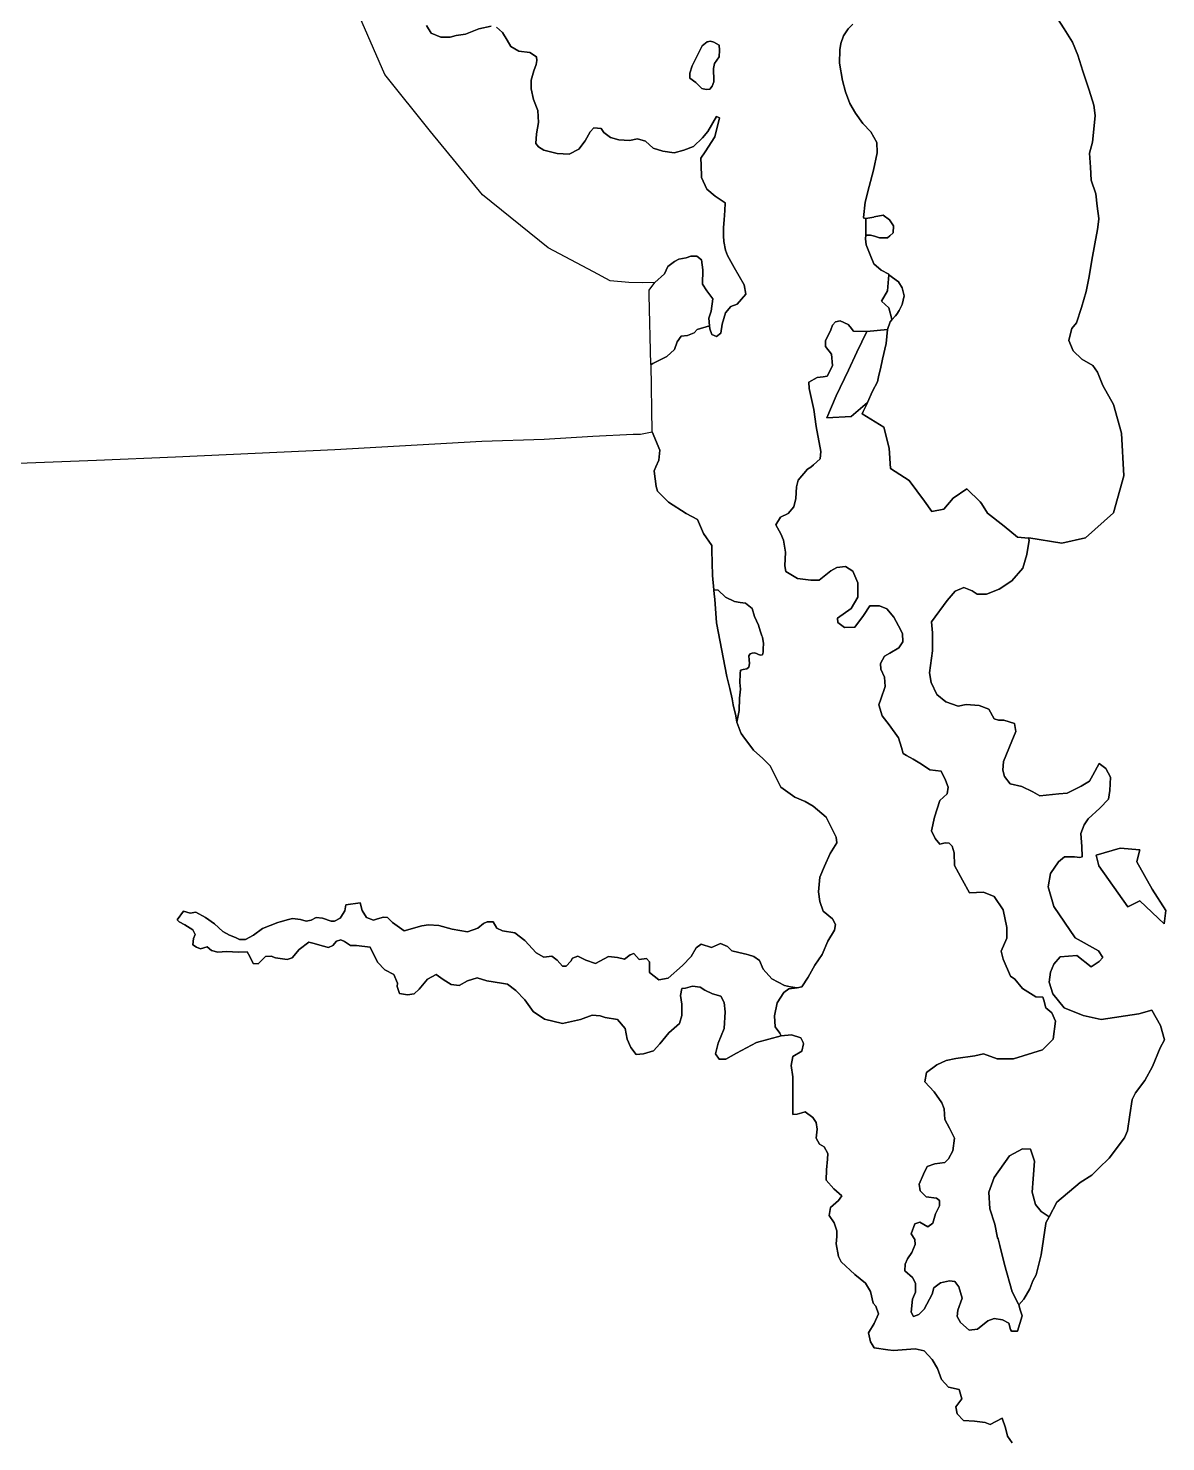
# Model space of a CAD drawing. Header units: inches. Extents: x 288635 to 1232953, y 676945 to 1655780.
# Drawn here: x 390490 to 420205, y 1309973 to 1346914 of the extents above; entities that cross this region are included whole.
import ezdxf

# ---------------------------------------------------------------- set-up
doc = ezdxf.new("R2010")
doc.units = ezdxf.units.IN
doc.header["$MEASUREMENT"] = 0

msp = doc.modelspace()

# ---------------------------------------------------------------- linework, layer by layer
at = {"color": 1}
for points in [[(402718.9859, 1346939.5729), (402877.7362, 1346806.2226), (402998.3865, 1346603.0222), (403093.6367, 1346437.9219), (403303.1871, 1346317.2716), (403595.2877, 1346279.1715), (403766.738, 1346164.8713), (403778.4516, 1346071.1624), (403760.388, 1345968.8018), (403696.8879, 1345797.3514), (403627.0377, 1345556.051), (403627.0377, 1345542.5701), (403627.0377, 1345333.8005), (403684.1878, 1345054.4), (403798.4881, 1344762.2994), (403817.8027, 1344452.7363), (403817.1801, 1344449.2341), (403764.8859, 1344155.0794), (403745.0421, 1343903.7247), (403746.0092, 1343902.4938), (403817.8027, 1343811.1204), (403956.7092, 1343725.1306), (404307.2828, 1343639.1409), (404618.1689, 1343619.2971), (404876.1381, 1343758.2036), (405041.5031, 1343969.8707), (405167.1804, 1344207.9962), (405266.3993, 1344313.8297), (405451.6081, 1344293.9859), (405524.3686, 1344188.1524), (405702.9627, 1344062.4751), (405914.6298, 1343996.3291), (406192.4429, 1343976.4853), (406404.11, 1344022.7875), (406615.777, 1343963.2561), (406814.2149, 1343778.0474), (407065.5696, 1343705.2868), (407363.2265, 1343658.9847), (407614.5811, 1343725.1306), (407865.9358, 1343824.3496), (408102.0961, 1344054.2727), (408246.8219, 1344219.6736), (408464.7544, 1344605.2464), (408545.5035, 1344575.6157), (408426.7569, 1344078.103), (408171.2238, 1343683.5748), (408062.4176, 1343515.5842), (408062.845, 1343502.7631), (408067.8648, 1343352.1682), (408079.1816, 1343012.6632), (408213.2939, 1342710.9106), (408431.2263, 1342526.5063), (408695.0302, 1342354.523), (408695.9794, 1342340.4232), (408686.3422, 1342154.7384), (408668.5472, 1341911.0877), (408653.5084, 1341705.1743), (408653.5084, 1341691.6934), (408653.5084, 1341506.4296), (408653.5084, 1341492.9487), (408657.5376, 1341339.49), (408699.8711, 1341117.2396), (408752.7878, 1340974.3643), (408932.7049, 1340662.1554), (409191.997, 1340207.0711), (409232.526, 1339963.8978), (409012.08, 1339707.2593), (408842.7463, 1339638.4675), (408699.8711, 1339479.7172), (408615.2042, 1339178.0916), (408583.4542, 1338945.2578), (408472.3289, 1338855.2993), (408350.6204, 1338913.5077), (408292.4119, 1339061.6747), (408287.1202, 1339134.4354), (408286.1601, 1339134.1564), (408271.2452, 1339339.236), (408329.4536, 1339519.1531), (408371.7871, 1339841.9454), (408218.3284, 1340053.6125), (408101.9115, 1340228.2378), (408112.4949, 1340598.6552), (408075.4531, 1340857.9474), (407959.0362, 1340958.4893), (407800.2859, 1340958.4893), (407678.5773, 1340910.8642), (407482.7853, 1340879.1141), (407371.6601, 1340815.614), (407197.0347, 1340688.6137), (407107.0762, 1340492.8217), (406858.3674, 1340270.5712), (406530.2834, 1340259.9879), (406181.0327, 1340265.2796), (405688.9067, 1340312.9047), (405252.0374, 1340551.8684), (404074.1318, 1341174.1582), (402354.3367, 1342563.2234), (400998.3444, 1344216.8726), (399807.717, 1345705.1568), (398914.7465, 1347755.6817)], [(400896.5323, 1346990.373), (401017.1825, 1346787.1726), (401264.833, 1346679.2223), (401512.4835, 1346679.2223), (401671.2338, 1346723.6724), (401912.5343, 1346755.4225), (402261.785, 1346895.1228), (402579.2856, 1346964.9729)], [(402579.2856, 1346964.9729), (402261.785, 1346895.1228), (401912.5343, 1346755.4225), (401671.2338, 1346723.6724), (401512.4835, 1346679.2223), (401264.833, 1346679.2223), (401017.1825, 1346787.1726), (400896.5323, 1346990.373)], [(416195.2924, 1309942.5052), (416073.3722, 1310115.2255), (416017.492, 1310333.6659), (415936.2119, 1310587.6665), (415616.1712, 1310420.0261), (415489.171, 1310475.9062), (415209.7704, 1310511.4663), (414920.2098, 1310526.7063), (414752.5695, 1310699.4267), (414722.0895, 1310887.3871), (414874.4898, 1311095.6675), (414808.4496, 1311334.4279), (414529.0491, 1311400.4681), (414346.1687, 1311598.5885), (414239.4885, 1311888.1491), (414102.5874, 1312118.7193), (413894.0478, 1312350.43), (413660.3673, 1312401.2301), (413095.8659, 1312361.4458), (412941.8253, 1312371.7152), (412587.2829, 1312424.632), (412532.9754, 1312514.166), (412489.3869, 1312586.0281), (412441.7618, 1312821.5078), (412589.8229, 1313058.9983), (412701.5831, 1313318.0788), (412635.543, 1313516.1992), (412559.3429, 1313592.3993), (412493.3027, 1313897.1999), (412361.2225, 1314115.6404), (412081.8219, 1314339.1608), (411726.2212, 1314674.4415), (411660.1811, 1314816.6818), (411594.1409, 1315146.8824), (411614.461, 1315334.8428), (411614.461, 1315482.1631), (411543.3408, 1315695.5235), (411411.2606, 1315888.5639), (411446.8206, 1316096.8443), (411660.1811, 1316274.6447), (411746.5412, 1316401.6449), (411538.2608, 1316584.5253), (411329.9804, 1316808.0458), (411345.2204, 1317077.2863), (411370.6205, 1317356.6869), (411375.7005, 1317509.0872), (411279.1803, 1317681.8075), (411157.2601, 1317752.9276), (411075.9799, 1317905.328), (411096.2999, 1318139.0084), (411075.9799, 1318316.8088), (410989.6197, 1318443.809), (410786.4193, 1318596.2093), (410699.19, 1318569.2098), (410573.0589, 1318530.1692), (410461.2987, 1318525.0892), (410463.3957, 1318688.1015), (410461.2987, 1319028.0102), (410466.3787, 1319510.6112), (410420.6586, 1319805.2518), (410461.2987, 1320044.0122), (410694.9791, 1320176.0925), (410745.7792, 1320374.2129), (410732.428, 1320402.8227), (410674.6591, 1320526.6132), (410427.2772, 1320604.91), (410161.5781, 1320582.4933), (410120.4088, 1320649.3801), (409998.7002, 1320818.7138), (409980.1794, 1321104.4644), (410051.617, 1321445.7775), (410231.534, 1321713.0072), (410361.1801, 1321805.6116), (410578.1389, 1321832.1758), (410700.0591, 1321862.6559), (410867.6407, 1322111.5567), (411040.361, 1322426.5173), (411228.3214, 1322710.9979), (411380.7217, 1323056.4386), (411548.362, 1323345.9992), (411573.7621, 1323488.2394), (411497.5619, 1323635.5597), (411253.7215, 1323838.7602), (411167.3613, 1324087.6806), (411136.8812, 1324341.6812), (411172.4413, 1324727.7619), (411289.2815, 1325012.2425), (411441.6818, 1325342.4432), (411609.3222, 1325626.9237), (411594.0821, 1325769.164), (411329.9216, 1326297.4851), (410994.6409, 1326581.9656), (410781.2805, 1326703.8859), (410512.04, 1326815.6461), (410151.3592, 1327079.8066), (409866.8787, 1327633.5277), (409678.9183, 1327831.6481), (409435.0778, 1328045.0086), (409154.8324, 1328420.1758), (409115.4218, 1328486.7441), (409107.4408, 1328500.2247), (409002.2186, 1328778.9219), (409064.8181, 1329085.7053), (409069.6905, 1329403.8102), (409091.9608, 1329640.9595), (409080.7471, 1329817.2971), (409090.9071, 1330043.3576), (409099.7971, 1330134.7977), (409162.0273, 1330157.6578), (409258.5475, 1330170.3578), (409314.4276, 1330213.5379), (409332.2076, 1330308.7881), (409319.5076, 1330411.6583), (409315.6976, 1330511.9885), (409344.9076, 1330565.3286), (409404.3101, 1330578.8121), (409474.2362, 1330591.152), (409610.5498, 1330531.8852), (409667.6999, 1330540.3519), (409688.8667, 1330608.0854), (409690.9833, 1330694.8689), (409693.1, 1330836.6858), (409670.1661, 1330997.7347), (409649.5124, 1331037.4052), (409606.3165, 1331165.1931), (409566.4307, 1331310.8628), (409461.7479, 1331544.5006), (409400.7877, 1331748.971), (409228.0674, 1331889.9413), (409089.6371, 1331906.4513), (408940.6658, 1331929.8193), (408702.0747, 1332049.1149), (408512.1591, 1332232.0706), (408416.039, 1332238.2518), (408398.3915, 1332240.2778), (408366.4607, 1332615.4649), (408344.5939, 1333271.472), (408349.014, 1333398.2809), (408130.5735, 1333708.1616), (407973.0932, 1334073.9223), (407678.4526, 1334231.4026), (407216.1717, 1334531.1232), (406927.2812, 1334818.9251), (406891.6785, 1334935.0172), (406840.6667, 1335342.7056), (406841.9778, 1335345.7084), (406886.745, 1335448.2397), (406963.6982, 1335624.4874), (406991.4795, 1335890.3942), (406789.0729, 1336370.6139), (406758.0865, 1338128.677), (406803.7077, 1338151.1949), (407173.5132, 1338333.7251), (407375.2584, 1338518.9338), (407438.0971, 1338720.679), (407543.9306, 1338869.5074), (407714.9342, 1338880.4082), (407882.1876, 1338957.3926), (407967.2648, 1339041.4869), (408286.1601, 1339134.1564), (408287.1202, 1339134.4354), (408292.4119, 1339061.6747), (408350.6204, 1338913.5077), (408472.3289, 1338855.2993), (408583.4542, 1338945.2578), (408615.2042, 1339178.0916), (408699.8711, 1339479.7172), (408842.7463, 1339638.4675), (409012.08, 1339707.2593), (409232.526, 1339963.8978), (409191.997, 1340207.0711), (408932.7049, 1340662.1554), (408752.7878, 1340974.3643), (408699.8711, 1341117.2396), (408657.5376, 1341339.49), (408653.5084, 1341492.9487), (408653.5084, 1341506.4296), (408653.5084, 1341691.6934), (408653.5084, 1341705.1743), (408668.5472, 1341911.0877), (408686.3422, 1342154.7384), (408695.9794, 1342340.4232), (408695.0302, 1342354.523), (408431.2263, 1342526.5063), (408213.2939, 1342710.9106), (408079.1816, 1343012.6632), (408067.8648, 1343352.1682), (408062.845, 1343502.7631), (408062.4176, 1343515.5842), (408171.2238, 1343683.5748), (408426.7569, 1344078.103), (408545.5035, 1344575.6157), (408464.7544, 1344605.2464), (408246.8219, 1344219.6736), (408102.0961, 1344054.2727), (407865.9358, 1343824.3496), (407614.5811, 1343725.1306), (407363.2265, 1343658.9847), (407065.5696, 1343705.2868), (406814.2149, 1343778.0474), (406615.777, 1343963.2561), (406404.11, 1344022.7875), (406192.4429, 1343976.4853), (405914.6298, 1343996.3291), (405702.9627, 1344062.4751), (405524.3686, 1344188.1524), (405451.6081, 1344293.9859), (405266.3993, 1344313.8297), (405167.1804, 1344207.9962), (405041.5031, 1343969.8707), (404876.1381, 1343758.2036), (404618.1689, 1343619.2971), (404307.2828, 1343639.1409), (403956.7092, 1343725.1306), (403817.8027, 1343811.1204), (403746.0092, 1343902.4938), (403745.0421, 1343903.7247), (403764.8859, 1344155.0794), (403817.1801, 1344449.2341), (403817.8027, 1344452.7363), (403798.4881, 1344762.2994), (403684.1878, 1345054.4), (403627.0377, 1345333.8005), (403627.0377, 1345542.5701), (403627.0377, 1345556.051), (403696.8879, 1345797.3514), (403760.388, 1345968.8018), (403778.4516, 1346071.1624), (403766.738, 1346164.8713), (403595.2877, 1346279.1715), (403303.1871, 1346317.2716), (403093.6367, 1346437.9219), (402998.3865, 1346603.0222), (402877.7362, 1346806.2226), (402718.9859, 1346939.5729)], [(412031.5651, 1347019.8997), (411904.7407, 1346902.831), (411820.5326, 1346769.5015), (411787.672, 1346717.4722), (411719.382, 1346512.6021), (411691.6869, 1346351.9705), (411680.3591, 1345999.2739), (411758.4049, 1345550.5106), (411836.4506, 1345248.0832), (411953.5193, 1344945.6558), (412099.8552, 1344692.007), (412294.9696, 1344428.6025), (412499.8398, 1344204.2208), (412655.9314, 1343931.0606), (412665.6871, 1343667.6561), (412665.2605, 1343665.6937), (412665.6871, 1343654.1752), (412568.1299, 1343205.4119), (412460.8169, 1342776.1601), (412353.504, 1342366.4197), (412306.2865, 1341969.7929), (412304.7254, 1341956.6793), (412372.233, 1341940.7951), (412372.2574, 1341940.7997), (412373.0154, 1341521.397), (412372.9915, 1341521.1342), (412373.0154, 1341507.9161), (412363.9692, 1341408.4078), (412382.7711, 1341257.9924), (412480.3284, 1340994.5879), (412577.8856, 1340760.4505), (412773.0001, 1340594.6033), (412974.6729, 1340486.5642), (412973.4661, 1340473.7298), (412974.6729, 1340473.0833), (412934.721, 1340048.1973), (412775.9201, 1339781.8216), (412971.7627, 1339606.594), (413051.9901, 1339307.9055), (413049.2014, 1339304.807), (413051.9901, 1339294.4246), (413007.1374, 1339244.5883), (412938.8474, 1339039.7181), (412396.5385, 1338992.3419), (412052.3338, 1339000.4452), (411962.7836, 1339106.5788), (411909.4585, 1339169.7789), (411697.7914, 1339270.3208), (411581.3745, 1339238.5707), (411496.7077, 1339153.9039), (411454.7501, 1339032.5203), (411318.3011, 1338745.9775), (411316.9137, 1338595.7266), (411476.1858, 1338392.515), (411496.7077, 1338103.7576), (411495.8689, 1338102.0799), (411496.7077, 1338090.2767), (411364.4158, 1337825.6929), (411254.1357, 1337808.0481), (411099.8319, 1337783.3595), (410878.3381, 1337665.0618), (410888.1648, 1337495.2148), (411015.1651, 1336950.172), (411073.1532, 1336509.9129), (411198.3728, 1335852.5099), (411175.1311, 1335658.7343), (411002.4108, 1335501.254), (410933.2017, 1335442.6187), (410844.1304, 1335392.734), (410601.09, 1335099.9332), (410555.3699, 1334932.2929), (410545.2099, 1334622.4123), (410489.3298, 1334409.0518), (410336.9295, 1334231.2515), (410143.8891, 1334139.8113), (410021.9688, 1333936.6109), (410148.9691, 1333702.9304), (410220.0892, 1333535.2901), (410270.8893, 1333225.4095), (410250.5693, 1332864.7288), (410275.9693, 1332712.3284), (410585.85, 1332529.4481), (410936.3707, 1332493.888), (411154.8111, 1332493.888), (411459.6117, 1332737.7285), (411612.012, 1332824.0887), (411840.6125, 1332844.4087), (412033.6528, 1332727.5685), (412160.6531, 1332417.6879), (412160.6531, 1332046.8471), (411987.9328, 1331747.1265), (411627.252, 1331493.126), (411637.4121, 1331381.3658), (411815.2124, 1331254.3655), (412079.3729, 1331259.4455), (412313.0534, 1331564.2462), (412475.6137, 1331818.2467), (412729.6142, 1331823.3267), (412917.5746, 1331736.9665), (413105.535, 1331518.5261), (413227.4552, 1331300.0856), (413323.9754, 1331096.8852), (413339.2155, 1330878.4448), (413232.5352, 1330720.9645), (412993.7748, 1330583.8042), (412856.6145, 1330502.524), (412749.9343, 1330309.4836), (412765.1743, 1330167.2434), (412856.6145, 1329958.9629), (412876.9345, 1329715.1225), (412765.1743, 1329379.8418), (412709.2942, 1329232.5215), (412795.6544, 1328948.0409), (412978.5347, 1328709.2804), (413222.3752, 1328368.9198), (413298.5754, 1328119.9993), (413344.2955, 1327957.4389), (413430.6556, 1327906.6388), (413608.456, 1327810.1186), (413826.8964, 1327678.0384), (414045.3369, 1327530.7181), (414334.8974, 1327500.238), (414451.7377, 1327266.5576), (414517.7778, 1327083.6772), (414497.4578, 1326905.8768), (414299.3374, 1326728.0765), (414167.2571, 1326296.2756), (414085.977, 1325935.5949), (414182.4971, 1325742.5545), (414299.3374, 1325590.1542), (414446.6577, 1325625.7143), (414543.1779, 1325615.5543), (414629.538, 1325539.3541), (414675.2581, 1325361.5537), (414690.4982, 1325036.4331), (414893.6986, 1324650.3523), (415081.6589, 1324315.0717), (415447.4197, 1324335.3917), (415721.7402, 1324223.6315), (415955.4207, 1323878.1908), (416051.9409, 1323415.9099), (416055.7676, 1323136.5617), (415909.7006, 1322791.0686), (415955.4207, 1322582.7882), (416153.5411, 1322140.8273), (416260.2213, 1322064.6272), (416463.4217, 1321815.7067), (416813.9424, 1321602.3462), (416991.7428, 1321592.1862), (417022.2228, 1321510.906), (417073.0229, 1321312.7856), (417225.4232, 1321180.7054), (417327.0234, 1320962.2649), (417260.9833, 1320494.904), (416981.5827, 1320215.5035), (416229.7412, 1319981.823), (415803.0204, 1319981.823), (415447.4197, 1320113.9033), (415213.7392, 1320058.0231), (414720.9782, 1319991.983), (414466.9777, 1319936.1029), (414228.2172, 1319824.3427), (413958.9767, 1319626.2223), (413908.1766, 1319377.3018), (414152.0171, 1319118.2213), (414355.2175, 1318833.7407), (414416.1776, 1318671.1804), (414436.4977, 1318391.7798), (414553.3379, 1318168.2594), (414690.4982, 1317904.0988), (414639.6981, 1317573.8982), (414533.0178, 1317365.6178), (414436.4977, 1317274.1776), (414172.3371, 1317238.6175), (413974.2167, 1317167.4974), (413872.6165, 1316964.297), (413765.9363, 1316700.1364), (413786.2564, 1316527.4161), (413948.8167, 1316375.0158), (414212.9772, 1316334.3757), (414294.2574, 1316273.4156), (414294.2574, 1316141.3353), (414192.6572, 1315927.9749), (414116.457, 1315684.1344), (413989.4568, 1315592.6942), (413781.1763, 1315714.6145), (413654.1761, 1315663.8144), (413557.6559, 1315409.8138), (413654.1761, 1315262.4935), (413659.2561, 1315125.3333), (413567.8159, 1314917.0529), (413456.0557, 1314749.4125), (413400.1756, 1314612.2522), (413390.0156, 1314439.5319), (413593.216, 1314266.8116), (413669.4161, 1314114.4113), (413664.3361, 1313885.8108), (413588.136, 1313697.8504), (413552.5759, 1313362.5697), (413618.616, 1313245.7295), (413755.7763, 1313301.6096), (413892.9366, 1313438.7699), (414101.217, 1313829.9307), (414146.9371, 1313992.491), (414324.7374, 1314129.6513), (414558.4179, 1314180.4514), (414695.5782, 1314160.1313), (414797.1784, 1314017.8911), (414883.5385, 1313723.2505), (414771.7783, 1313408.2898), (414754.845, 1313246.5762), (414839.5118, 1313089.9425), (415072.3456, 1312890.9755), (415288.246, 1312912.1422), (415559.1799, 1313136.5093), (415724.2802, 1313191.5427), (415940.1807, 1313161.9093), (416105.281, 1313068.7758), (416151.8477, 1312907.9088), (416176.1581, 1312863.3399), (416336.7258, 1312859.3199), (416452.0005, 1313262.7813), (416400.0627, 1313423.671), (416364.9497, 1313547.9171), (416499.2076, 1313698.0339), (416650.3379, 1313971.0844), (416734.158, 1314174.2848), (416816.3431, 1314338.2112), (416953.0718, 1314857.7804), (417011.8094, 1315268.9437), (417070.6106, 1315680.5521), (417072.1345, 1315691.2196), (417158.0307, 1315852.2749), (417362.1159, 1316234.9346), (417969.1508, 1316744.3043), (418273.9514, 1316937.3447), (418461.1998, 1317119.9724), (418728.3826, 1317387.1553), (419127.3931, 1317917.7866), (419203.5933, 1318095.587), (419269.6334, 1318517.2278), (419330.5936, 1318918.5486), (419417.7566, 1319090.8015), (419660.7942, 1319411.3096), (419858.9146, 1319777.0704), (420059.0814, 1320263.5556), (420168.7952, 1320478.1118), (420072.275, 1320854.0325), (419839.2669, 1321248.3246), (419503.3139, 1321158.8331), (418517.7919, 1321011.5128), (418045.351, 1321113.113), (417547.51, 1321311.2334), (417257.9494, 1321682.0742), (417161.4292, 1321986.8748), (417191.9093, 1322245.9553), (417283.3495, 1322454.2357), (417445.9098, 1322647.2761), (417882.7907, 1322677.7562), (418253.6314, 1322388.1956), (418461.9118, 1322525.3559), (418563.512, 1322626.9561), (418444.701, 1322805.1349), (417842.1506, 1323145.1171), (417278.2694, 1323962.9987), (417130.9492, 1324470.9997), (417196.9893, 1324821.5204), (417405.2697, 1325126.3211), (417557.67, 1325258.4013), (417821.8305, 1325258.4013), (417964.0708, 1325238.0813), (418025.0309, 1325263.4813), (418009.7909, 1325532.7219), (417989.4709, 1325868.0025), (418075.831, 1326091.523), (418177.4312, 1326249.0033), (418487.3119, 1326528.4039), (418710.8323, 1326762.0843), (418746.3924, 1326995.7648), (418761.6324, 1327341.2055), (418639.7122, 1327564.7259), (418466.9918, 1327701.8862), (418304.4315, 1327392.0056), (418212.9913, 1327234.5253), (417994.5509, 1327102.445), (417628.7901, 1326924.6446), (417410.3497, 1326909.4046), (416917.5887, 1326853.5245), (416734.7084, 1326955.1247), (416445.1478, 1327097.365), (416140.3472, 1327168.4851), (415993.0269, 1327356.4455), (415952.3868, 1327524.0858), (415967.6268, 1327752.6863), (416180.9873, 1328281.0074), (416292.7475, 1328535.0079), (416257.1874, 1328743.2883), (415977.7868, 1328834.7285), (415835.5466, 1328834.7285), (415723.7863, 1328865.2085), (415581.5461, 1329119.209), (415332.6256, 1329210.6492), (414987.1849, 1329241.1293), (414778.9044, 1329195.4092), (414458.8638, 1329307.1694), (414225.1833, 1329505.2898), (414072.783, 1329815.1704), (414037.223, 1330064.0909), (414113.4231, 1330643.2121), (414113.4231, 1331110.573), (414088.0231, 1331405.2136), (414494.4239, 1331958.9347), (414702.7043, 1332202.7752), (414926.2247, 1332299.2954), (415144.6652, 1332212.9352), (415281.8255, 1332121.495), (415525.6659, 1332121.495), (415850.7866, 1332258.6553), (416180.9873, 1332472.0157), (416475.6278, 1332802.2164), (416577.228, 1333162.8971), (416636.0795, 1333539.0632), (416622.148, 1333586.7051), (416626.5107, 1333599.7497), (417489.4022, 1333457.2595), (418108.5285, 1333600.1348), (418838.7799, 1334251.0111), (419108.0237, 1335217.1212), (419045.1553, 1336333.0344), (418838.7799, 1337079.1609), (418558.1439, 1337576.3596), (418421.5638, 1337927.5656), (418304.4951, 1338103.1687), (418011.8234, 1338269.016), (417787.4418, 1338483.6419), (417670.3731, 1338756.8021), (417672.5017, 1338765.3164), (417748.4189, 1339068.9853), (417875.2433, 1339215.3211), (418002.0677, 1339615.3058), (418128.8921, 1340034.8019), (418206.9379, 1340425.0308), (418275.228, 1340854.2826), (418353.2737, 1341283.5344), (418421.5638, 1341654.2519), (418460.5867, 1341927.4122), (418459.5955, 1341933.9544), (418460.5867, 1341940.8931), (418411.8081, 1342262.8319), (418382.5409, 1342584.7708), (418255.7165, 1342945.7325), (418236.2051, 1343287.1829), (418217.2862, 1343646.6415), (418294.7394, 1343937.0911), (418333.7623, 1344366.343), (418363.0295, 1344629.7475), (418362.1869, 1344635.6454), (418324.0066, 1344902.9077), (418206.9379, 1345293.1367), (418041.0906, 1345790.6785), (417904.5105, 1346210.1746), (417767.9303, 1346551.625), (417553.3044, 1346902.831), (417377.7014, 1347166.2355)], [(417377.7014, 1347166.2355), (417553.3044, 1346902.831), (417767.9303, 1346551.625), (417904.5105, 1346210.1746), (418041.0906, 1345790.6785), (418206.9379, 1345293.1367), (418324.0066, 1344902.9077), (418362.1869, 1344635.6454), (418363.0295, 1344629.7475), (418333.7623, 1344366.343), (418294.7394, 1343937.0911), (418217.2862, 1343646.6415), (418236.2051, 1343287.1829), (418255.7165, 1342945.7325), (418382.5409, 1342584.7708), (418411.8081, 1342262.8319), (418411.8081, 1342262.8319), (418460.5867, 1341940.8931), (418459.5955, 1341933.9544), (418460.5867, 1341927.4122), (418421.5638, 1341654.2519), (418353.2737, 1341283.5344), (418275.228, 1340854.2826), (418206.9379, 1340425.0308), (418128.8921, 1340034.8019), (418002.0677, 1339615.3058), (417875.2433, 1339215.3211), (417748.4189, 1339068.9853), (417672.5017, 1338765.3164), (417670.3731, 1338756.8021), (417787.4418, 1338483.6419), (418011.8234, 1338269.016), (418304.4951, 1338103.1687), (418421.5638, 1337927.5656), (418558.1439, 1337576.3596), (418838.7799, 1337079.1609), (419045.1553, 1336333.0344), (419108.0237, 1335217.1212), (418838.7799, 1334251.0111), (418108.5285, 1333600.1348), (417489.4022, 1333457.2595), (416626.5107, 1333599.7497), (416622.148, 1333586.7051), (416333.4173, 1333615.5782), (415981.2742, 1333904.1546), (415552.6484, 1334237.5302), (415389.3623, 1334496.0665), (415357.3855, 1334534.3933), (415012.8973, 1334872.5315), (414655.8546, 1334630.1312), (414409.6461, 1334348.6555), (414092.1454, 1334285.1553), (413899.4549, 1334558.0619), (413504.7693, 1335094.7819), (413012.6433, 1335412.2826), (412980.8932, 1335936.1586), (412838.0179, 1336491.7847), (412270.1929, 1336836.7271), (412301.2882, 1336895.1228), (412375.3375, 1337053.9412), (412412.0383, 1337137.3521), (412540.9669, 1337433.228), (412675.4428, 1337673.9168), (412711.1316, 1337844.6523), (412750.0966, 1338016.1458), (412805.2378, 1338266.7202), (412899.8245, 1338678.7563), (412938.8474, 1339039.7181), (413007.1374, 1339244.5883), (413051.9901, 1339294.4246), (413146.9772, 1339399.9658), (413182.7404, 1339439.7027), (413236.9086, 1339540.3007), (413319.3206, 1339693.3515), (413368.0992, 1339917.7332), (413319.3206, 1340132.3591), (413221.7633, 1340288.4507), (412974.6729, 1340473.0833), (412973.4661, 1340473.7298), (412974.6729, 1340486.5642), (412773.0001, 1340594.6033), (412577.8856, 1340760.4505), (412480.3284, 1340994.5879), (412382.7711, 1341257.9924), (412363.9692, 1341408.4078), (412373.0154, 1341507.9161), (412490.0841, 1341507.9161), (412597.153, 1341476.6877), (412724.2215, 1341439.626), (412897.6792, 1341439.626), (412938.8474, 1341439.626), (412997.1526, 1341490.1572), (413085.1832, 1341566.4504), (413094.9389, 1341751.8091), (412987.626, 1341907.9007), (412821.7787, 1342024.9694), (412589.6361, 1341981.5023), (412583.39, 1341980.3328), (412372.2574, 1341940.7997), (412372.233, 1341940.7951), (412304.7254, 1341956.6793), (412306.2865, 1341969.7929), (412353.504, 1342366.4197), (412460.8169, 1342776.1601), (412568.1299, 1343205.4119), (412665.6871, 1343654.1752), (412665.2605, 1343665.6937), (412665.6871, 1343667.6561), (412655.9314, 1343931.0606), (412499.8398, 1344204.2208), (412294.9696, 1344428.6025), (412099.8552, 1344692.007), (411953.5193, 1344945.6558), (411836.4506, 1345248.0832), (411758.4049, 1345550.5106), (411680.3591, 1345999.2739), (411691.6869, 1346351.9705), (411719.382, 1346512.6021), (411787.672, 1346717.4722), (411820.5326, 1346769.5015), (411904.7407, 1346902.831), (412031.5651, 1347019.8997)], [(389783.6859, 1335526.8031), (392270.7742, 1335622.0533), (394334.5284, 1335717.3035), (398493.7867, 1335907.8038), (402335.5444, 1336119.4709), (403965.381, 1336172.3877), (405235.3835, 1336257.0545), (406294.5656, 1336302.3513), (406483.9484, 1336301.8473), (406789.0729, 1336370.6139), (406789.0729, 1336370.6139), (406991.4795, 1335890.3942), (406963.6982, 1335624.4874), (406886.745, 1335448.2397), (406841.9778, 1335345.7084), (406840.6667, 1335342.7056), (406891.6785, 1334935.0172), (406927.2812, 1334818.9251), (407216.1717, 1334531.1232), (407678.4526, 1334231.4026), (407973.0932, 1334073.9223), (408130.5735, 1333708.1616), (408349.014, 1333398.2809), (408344.5939, 1333271.472), (408366.4607, 1332615.4649), (408398.3915, 1332240.2778), (408408.4894, 1332121.6278), (408425.5682, 1331994.8353), (408472.2943, 1331371.9208), (408736.8782, 1329969.6263), (408815.7333, 1329654.2058), (408881.3839, 1329391.6033), (408903.5818, 1329231.8259), (408975.7602, 1328948.2555), (409002.2186, 1328778.9219), (409107.4408, 1328500.2247), (409115.4218, 1328486.7441), (409154.8324, 1328420.1758), (409435.0778, 1328045.0086), (409678.9183, 1327831.6481), (409866.8787, 1327633.5277), (410151.3592, 1327079.8066), (410512.04, 1326815.6461), (410781.2805, 1326703.8859), (410994.6409, 1326581.9656), (411329.9216, 1326297.4851), (411594.0821, 1325769.164), (411609.3222, 1325626.9237), (411441.6818, 1325342.4432), (411289.2815, 1325012.2425), (411172.4413, 1324727.7619), (411136.8812, 1324341.6812), (411167.3613, 1324087.6806), (411253.7215, 1323838.7602), (411497.5619, 1323635.5597), (411573.7621, 1323488.2394), (411548.362, 1323345.9992), (411380.7217, 1323056.4386), (411228.3214, 1322710.9979), (411040.361, 1322426.5173), (410867.6407, 1322111.5567), (410700.0591, 1321862.6559), (410578.1389, 1321832.1758), (410405.4186, 1321857.5759), (410242.8582, 1321898.2159), (409912.6576, 1322070.9363), (409689.1371, 1322324.9368), (409592.6169, 1322548.4572), (409445.2966, 1322655.1375), (409303.1198, 1322694.2361), (409242.0962, 1322711.0176), (409197.2335, 1322720.7704), (408871.2555, 1322802.4577), (408754.4152, 1322919.298), (408571.5349, 1322990.4181), (408337.8544, 1322888.8179), (408068.6139, 1322980.2581), (407936.5336, 1322878.6579), (407809.5334, 1322650.0574), (407580.9329, 1322416.377), (407210.0922, 1322086.1763), (406966.2517, 1322040.4562), (406722.4112, 1322233.4966), (406717.3312, 1322517.9772), (406641.131, 1322599.2573), (406448.0906, 1322578.9373), (406310.9304, 1322731.3376), (406209.3302, 1322700.8575), (406067.0899, 1322584.0173), (405879.1295, 1322629.7374), (405645.449, 1322655.1375), (405307.0992, 1322471.3046), (405053.0987, 1322560.2048), (404849.8983, 1322661.805), (404710.198, 1322611.0049), (404659.3979, 1322528.4547), (404538.7477, 1322401.4544), (404449.8475, 1322401.4544), (404310.1472, 1322560.2048), (404170.4469, 1322661.805), (403960.8965, 1322636.4049), (403757.6961, 1322750.7051), (403465.5955, 1323068.2058), (403198.895, 1323271.4062), (402881.3943, 1323328.5563), (402728.994, 1323392.0564), (402633.7438, 1323563.5068), (402481.3435, 1323563.5068), (402386.0933, 1323519.0567), (402233.693, 1323392.0564), (401960.6425, 1323303.1562), (401566.9417, 1323373.0064), (401211.341, 1323461.9066), (400944.6405, 1323480.9566), (400766.8401, 1323455.5566), (400309.6392, 1323322.2063), (400004.8386, 1323544.4567), (399872.7583, 1323676.537), (399771.1581, 1323681.617), (399608.5978, 1323635.8969), (399506.9976, 1323600.3368), (399329.1972, 1323671.457), (399212.357, 1323854.3374), (399161.5569, 1324057.5378), (398785.6361, 1324001.6576), (398760.2361, 1323849.2573), (398658.6359, 1323681.617), (398641.2619, 1323659.0308), (398485.0689, 1323574.5135), (398400.402, 1323578.7468), (398171.8016, 1323652.8303), (398006.7013, 1323669.7636), (397881.8177, 1323602.0302), (397748.4674, 1323574.5135), (397602.4171, 1323618.9635), (397390.75, 1323650.7136), (397289.1498, 1323621.0802), (397070.0864, 1323562.3006), (397007.6326, 1323544.4567), (396611.3918, 1323381.8964), (396372.6313, 1323209.1761), (396164.3509, 1323097.4158), (396006.8706, 1323102.4958), (395900.1904, 1323153.2959), (395747.7901, 1323214.2561), (395575.0697, 1323310.7763), (395351.5493, 1323508.8967), (395117.8688, 1323671.457), (394868.9483, 1323813.6973), (394716.548, 1323788.2972), (394543.8277, 1323839.0973), (394381.2673, 1323610.4969), (394432.0674, 1323559.6968), (394579.3877, 1323478.4166), (394792.7482, 1323351.4163), (394848.6283, 1323229.4961), (394807.9882, 1323127.8959), (394787.6681, 1322955.1756), (394884.1883, 1322899.2954), (394985.7885, 1322858.6554), (395163.5889, 1322909.4555), (395280.4291, 1322807.8553), (395445.5295, 1322769.7552), (395667.7799, 1322782.4552), (395978.9305, 1322769.7552), (396207.531, 1322776.1052), (396277.3811, 1322655.455), (396366.2813, 1322471.3046), (396493.2816, 1322464.9546), (396683.7819, 1322655.455), (396836.1822, 1322661.805), (396950.4825, 1322617.3549), (397248.9331, 1322579.2548), (397382.2833, 1322623.7049), (397566.4337, 1322839.6053), (397820.4342, 1323030.1057), (397960.1345, 1322998.3556), (398169.6849, 1322934.8555), (398334.7852, 1322890.4054), (398442.7355, 1322941.2055), (398537.9857, 1323055.5058), (398652.2859, 1323087.2558), (398753.8861, 1323042.8057), (398906.2864, 1322941.2055), (399065.0367, 1322941.2055), (399420.6374, 1322896.7554), (399611.1378, 1322503.0546), (399801.6382, 1322306.2043), (400042.9387, 1322185.554), (400136.7234, 1321957.9305), (400125.4888, 1321868.0534), (400188.989, 1321690.253), (400392.1894, 1321652.1529), (400569.9897, 1321677.553), (400703.34, 1321804.5533), (400919.2404, 1322058.5538), (401147.8409, 1322185.554), (401331.9912, 1322052.2037), (401535.1916, 1321925.2035), (401744.7421, 1321893.4534), (401960.6425, 1322020.4537), (402214.643, 1322096.6538), (402468.6435, 1322020.4537), (402849.6443, 1321956.9536), (403008.3946, 1321931.5535), (403230.645, 1321766.4532), (403465.5955, 1321525.1527), (403681.4959, 1321214.0021), (403973.5965, 1321017.1517), (404449.8475, 1320902.8514), (404913.3984, 1321010.8017), (405218.199, 1321118.7519), (405427.0086, 1321100.6543), (405559.0889, 1321060.0143), (405884.2095, 1321009.2142), (406082.3299, 1320775.5337), (406138.21, 1320496.1331), (406234.7302, 1320272.6127), (406366.8105, 1320094.8123), (406559.8509, 1320110.0524), (406818.9314, 1320191.3325), (406991.6517, 1320369.1329), (407220.2522, 1320663.7735), (407504.7328, 1320907.614), (407560.6129, 1321110.8144), (407565.6929, 1321405.455), (407525.0528, 1321634.0554), (407560.6129, 1321816.9358), (407662.2131, 1321827.0958), (407840.0134, 1321877.8959), (408043.2138, 1321852.4958), (408165.1341, 1321776.2957), (408363.2545, 1321679.7755), (408581.6949, 1321618.8154), (408673.1351, 1321456.2551), (408693.4551, 1321212.4146), (408668.0551, 1320770.4537), (408510.5748, 1320389.4529), (408439.4546, 1320110.0524), (408535.9748, 1319972.8921), (408713.7752, 1319967.8121), (408988.0957, 1320130.3724), (409511.3368, 1320404.693), (410161.5781, 1320582.4933), (410427.2772, 1320604.91), (410674.6591, 1320526.6132), (410732.428, 1320402.8227), (410745.7792, 1320374.2129), (410694.9791, 1320176.0925), (410461.2987, 1320044.0122), (410420.6586, 1319805.2518), (410466.3787, 1319510.6112), (410461.2987, 1319028.0102), (410463.3957, 1318688.1015), (410461.2987, 1318525.0892), (410573.0589, 1318530.1692), (410699.19, 1318569.2098), (410786.4193, 1318596.2093), (410989.6197, 1318443.809), (411075.9799, 1318316.8088), (411096.2999, 1318139.0084), (411075.9799, 1317905.328), (411157.2601, 1317752.9276), (411279.1803, 1317681.8075), (411375.7005, 1317509.0872), (411370.6205, 1317356.6869), (411345.2204, 1317077.2863), (411329.9804, 1316808.0458), (411538.2608, 1316584.5253), (411746.5412, 1316401.6449), (411660.1811, 1316274.6447), (411446.8206, 1316096.8443), (411411.2606, 1315888.5639), (411543.3408, 1315695.5235), (411614.461, 1315482.1631), (411614.461, 1315334.8428), (411594.1409, 1315146.8824), (411660.1811, 1314816.6818), (411726.2212, 1314674.4415), (412081.8219, 1314339.1608), (412361.2225, 1314115.6404), (412493.3027, 1313897.1999), (412559.3429, 1313592.3993), (412635.543, 1313516.1992), (412701.5831, 1313318.0788), (412589.8229, 1313058.9983), (412441.7618, 1312821.5078), (412489.3869, 1312586.0281), (412532.9754, 1312514.166), (412587.2829, 1312424.632), (412941.8253, 1312371.7152), (413095.8659, 1312361.4458), (413660.3673, 1312401.2301), (413894.0478, 1312350.43), (414102.5874, 1312118.7193), (414239.4885, 1311888.1491), (414346.1687, 1311598.5885), (414529.0491, 1311400.4681), (414808.4496, 1311334.4279), (414874.4898, 1311095.6675), (414722.0895, 1310887.3871), (414752.5695, 1310699.4267), (414920.2098, 1310526.7063), (415209.7704, 1310511.4663), (415489.171, 1310475.9062), (415616.1712, 1310420.0261), (415936.2119, 1310587.6665), (416017.492, 1310333.6659), (416073.3722, 1310115.2255), (416195.2924, 1309942.5052)]]:
    msp.add_lwpolyline(points, dxfattribs=at)
for points in [[(408297.265, 1345322.166), (408202.0148, 1345309.466), (408085.5979, 1345341.216), (407924.731, 1345497.8497), (407768.8797, 1345611.5789), (407776.564, 1345738.3693), (407829.2162, 1345936.1457), (408080.7286, 1346423.6141), (408093.8, 1346455.3916), (408229.3993, 1346561.2251), (408315.389, 1346577.7616), (408401.3788, 1346554.6105), (408536.978, 1346468.6208), (408546.4742, 1346345.1704), (408536.978, 1346167.9083), (408413.6819, 1345988.9173), (408388.2819, 1345864.0338), (408388.8021, 1345853.1104), (408394.6319, 1345730.6835), (408395.8238, 1345669.8958), (408398.8652, 1345514.7831), (408398.6137, 1345514.1292), (408356.5318, 1345404.7162), (408297.265, 1345322.166)], [(408401.3788, 1346554.6105), (408315.389, 1346577.7616), (408229.3993, 1346561.2251), (408093.8, 1346455.3916), (408080.7286, 1346423.6141), (407829.2162, 1345936.1457), (407776.564, 1345738.3693), (407768.8797, 1345611.5789), (407924.731, 1345497.8497), (408085.5979, 1345341.216), (408202.0148, 1345309.466), (408297.265, 1345322.166), (408356.5318, 1345404.7162), (408398.6137, 1345514.1292), (408398.8652, 1345514.7831), (408395.8238, 1345669.8958), (408394.6319, 1345730.6835), (408388.8021, 1345853.1104), (408388.2819, 1345864.0338), (408413.6819, 1345988.9173), (408536.978, 1346167.9083), (408546.4742, 1346345.1704), (408536.978, 1346468.6208), (408401.3788, 1346554.6105)], [(413085.1832, 1341566.4504), (412997.1526, 1341490.1572), (412938.8474, 1341439.626), (412897.6792, 1341439.626), (412724.2215, 1341439.626), (412597.153, 1341476.6877), (412490.0841, 1341507.9161), (412373.0154, 1341507.9161), (412372.9915, 1341521.1342), (412373.0154, 1341521.397), (412372.2574, 1341940.7997), (412583.39, 1341980.3328), (412589.6361, 1341981.5023), (412821.7787, 1342024.9694), (412987.626, 1341907.9007), (413094.9389, 1341751.8091), (413085.1832, 1341566.4504)], [(406758.0865, 1338128.677), (406756.7936, 1338128.4209), (406707.1625, 1339936.6765), (406706.8931, 1340068.826), (406858.3674, 1340270.5712), (407107.0762, 1340492.8217), (407197.0347, 1340688.6137), (407371.6601, 1340815.614), (407482.7853, 1340879.1141), (407678.5773, 1340910.8642), (407800.2859, 1340958.4893), (407959.0362, 1340958.4893), (408075.4531, 1340857.9474), (408112.4949, 1340598.6552), (408101.9115, 1340228.2378), (408218.3284, 1340053.6125), (408371.7871, 1339841.9454), (408329.4536, 1339519.1531), (408271.2452, 1339339.236), (408286.1601, 1339134.1564), (407967.2648, 1339041.4869), (407882.1876, 1338957.3926), (407714.9342, 1338880.4082), (407543.9306, 1338869.5074), (407438.0971, 1338720.679), (407375.2584, 1338518.9338), (407173.5132, 1338333.7251), (406803.7077, 1338151.1949), (406758.0865, 1338128.677)], [(413146.9772, 1339399.9658), (413051.9901, 1339294.4246), (413049.2014, 1339304.807), (413051.9901, 1339307.9055), (412971.7627, 1339606.594), (412775.9201, 1339781.8216), (412934.721, 1340048.1973), (412974.6729, 1340473.0833), (413221.7633, 1340288.4507), (413319.3206, 1340132.3591), (413368.0992, 1339917.7332), (413319.3206, 1339693.3515), (413236.9086, 1339540.3007), (413182.7404, 1339439.7027), (413146.9772, 1339399.9658)], [(411595.2486, 1337307.4695), (411348.9316, 1336735.3206), (411985.9649, 1336768.8487), (412412.0383, 1337137.3521), (412375.3375, 1337053.9412), (412301.2882, 1336895.1228), (412270.1929, 1336836.7271), (412838.0179, 1336491.7847), (412980.8932, 1335936.1586), (413012.6433, 1335412.2826), (413504.7693, 1335094.7819), (413899.4549, 1334558.0619), (414092.1454, 1334285.1553), (414409.6461, 1334348.6555), (414655.8546, 1334630.1312), (415012.8973, 1334872.5315), (415357.3855, 1334534.3933), (415389.3623, 1334496.0665), (415552.6484, 1334237.5302), (415981.2742, 1333904.1546), (416333.4173, 1333615.5782), (416622.148, 1333586.7051), (416636.0795, 1333539.0632), (416577.228, 1333162.8971), (416475.6278, 1332802.2164), (416180.9873, 1332472.0157), (415850.7866, 1332258.6553), (415525.6659, 1332121.495), (415281.8255, 1332121.495), (415144.6652, 1332212.9352), (414926.2247, 1332299.2954), (414702.7043, 1332202.7752), (414494.4239, 1331958.9347), (414088.0231, 1331405.2136), (414113.4231, 1331110.573), (414113.4231, 1330643.2121), (414037.223, 1330064.0909), (414072.783, 1329815.1704), (414225.1833, 1329505.2898), (414458.8638, 1329307.1694), (414778.9044, 1329195.4092), (414987.1849, 1329241.1293), (415332.6256, 1329210.6492), (415581.5461, 1329119.209), (415723.7863, 1328865.2085), (415835.5466, 1328834.7285), (415977.7868, 1328834.7285), (416257.1874, 1328743.2883), (416292.7475, 1328535.0079), (416180.9873, 1328281.0074), (415967.6268, 1327752.6863), (415952.3868, 1327524.0858), (415993.0269, 1327356.4455), (416140.3472, 1327168.4851), (416445.1478, 1327097.365), (416734.7084, 1326955.1247), (416917.5887, 1326853.5245), (417410.3497, 1326909.4046), (417628.7901, 1326924.6446), (417994.5509, 1327102.445), (418212.9913, 1327234.5253), (418304.4315, 1327392.0056), (418466.9918, 1327701.8862), (418639.7122, 1327564.7259), (418761.6324, 1327341.2055), (418746.3924, 1326995.7648), (418710.8323, 1326762.0843), (418487.3119, 1326528.4039), (418177.4312, 1326249.0033), (418075.831, 1326091.523), (417989.4709, 1325868.0025), (418009.7909, 1325532.7219), (418025.0309, 1325263.4813), (417964.0708, 1325238.0813), (417821.8305, 1325258.4013), (417557.67, 1325258.4013), (417405.2697, 1325126.3211), (417196.9893, 1324821.5204), (417130.9492, 1324470.9997), (417278.2694, 1323962.9987), (417842.1506, 1323145.1171), (418444.701, 1322805.1349), (418563.512, 1322626.9561), (418461.9118, 1322525.3559), (418253.6314, 1322388.1956), (417882.7907, 1322677.7562), (417445.9098, 1322647.2761), (417283.3495, 1322454.2357), (417191.9093, 1322245.9553), (417161.4292, 1321986.8748), (417257.9494, 1321682.0742), (417547.51, 1321311.2334), (418045.351, 1321113.113), (418517.7919, 1321011.5128), (419503.3139, 1321158.8331), (419839.2669, 1321248.3246), (420072.275, 1320854.0325), (420168.7952, 1320478.1118), (420059.0814, 1320263.5556), (419858.9146, 1319777.0704), (419660.7942, 1319411.3096), (419417.7566, 1319090.8015), (419330.5936, 1318918.5486), (419269.6334, 1318517.2278), (419203.5933, 1318095.587), (419127.3931, 1317917.7866), (418728.3826, 1317387.1553), (418461.1998, 1317119.9724), (418273.9514, 1316937.3447), (417969.1508, 1316744.3043), (417362.1159, 1316234.9346), (417158.0307, 1315852.2749), (416953.3605, 1315993.9445), (416800.9602, 1316171.7448), (416714.6, 1316496.8655), (416740, 1316842.3062), (416775.5601, 1317309.6671), (416673.9599, 1317619.5477), (416465.6795, 1317629.7077), (416125.3188, 1317441.7474), (415723.998, 1316877.8662), (415581.7577, 1316496.8655), (415613.8346, 1316060.8405), (415738.9468, 1315656.7418), (415814.2284, 1315300.3898), (415831.0372, 1315272.3751), (415872.9355, 1315099.5576), (415993.6619, 1314601.5983), (416191.2336, 1313888.8365), (416358.7876, 1313569.7213), (416364.9497, 1313547.9171), (416400.0627, 1313423.671), (416452.0005, 1313262.7813), (416336.7258, 1312859.3199), (416176.1581, 1312863.3399), (416151.8477, 1312907.9088), (416105.281, 1313068.7758), (415940.1807, 1313161.9093), (415724.2802, 1313191.5427), (415559.1799, 1313136.5093), (415288.246, 1312912.1422), (415072.3456, 1312890.9755), (414839.5118, 1313089.9425), (414754.845, 1313246.5762), (414771.7783, 1313408.2898), (414883.5385, 1313723.2505), (414797.1784, 1314017.8911), (414695.5782, 1314160.1313), (414558.4179, 1314180.4514), (414324.7374, 1314129.6513), (414146.9371, 1313992.491), (414101.217, 1313829.9307), (413892.9366, 1313438.7699), (413755.7763, 1313301.6096), (413618.616, 1313245.7295), (413552.5759, 1313362.5697), (413588.136, 1313697.8504), (413664.3361, 1313885.8108), (413669.4161, 1314114.4113), (413593.216, 1314266.8116), (413390.0156, 1314439.5319), (413400.1756, 1314612.2522), (413456.0557, 1314749.4125), (413567.8159, 1314917.0529), (413659.2561, 1315125.3333), (413654.1761, 1315262.4935), (413557.6559, 1315409.8138), (413654.1761, 1315663.8144), (413781.1763, 1315714.6145), (413989.4568, 1315592.6942), (414116.457, 1315684.1344), (414192.6572, 1315927.9749), (414294.2574, 1316141.3353), (414294.2574, 1316273.4156), (414212.9772, 1316334.3757), (413948.8167, 1316375.0158), (413786.2564, 1316527.4161), (413765.9363, 1316700.1364), (413872.6165, 1316964.297), (413974.2167, 1317167.4974), (414172.3371, 1317238.6175), (414436.4977, 1317274.1776), (414533.0178, 1317365.6178), (414639.6981, 1317573.8982), (414690.4982, 1317904.0988), (414553.3379, 1318168.2594), (414436.4977, 1318391.7798), (414416.1776, 1318671.1804), (414355.2175, 1318833.7407), (414152.0171, 1319118.2213), (413908.1766, 1319377.3018), (413958.9767, 1319626.2223), (414228.2172, 1319824.3427), (414466.9777, 1319936.1029), (414720.9782, 1319991.983), (415213.7392, 1320058.0231), (415447.4197, 1320113.9033), (415803.0204, 1319981.823), (416229.7412, 1319981.823), (416981.5827, 1320215.5035), (417260.9833, 1320494.904), (417327.0234, 1320962.2649), (417225.4232, 1321180.7054), (417073.0229, 1321312.7856), (417022.2228, 1321510.906), (416991.7428, 1321592.1862), (416813.9424, 1321602.3462), (416463.4217, 1321815.7067), (416260.2213, 1322064.6272), (416153.5411, 1322140.8273), (415955.4207, 1322582.7882), (415909.7006, 1322791.0686), (416055.7676, 1323136.5617), (416051.9409, 1323415.9099), (415955.4207, 1323878.1908), (415721.7402, 1324223.6315), (415447.4197, 1324335.3917), (415081.6589, 1324315.0717), (414893.6986, 1324650.3523), (414690.4982, 1325036.4331), (414675.2581, 1325361.5537), (414629.538, 1325539.3541), (414543.1779, 1325615.5543), (414446.6577, 1325625.7143), (414299.3374, 1325590.1542), (414182.4971, 1325742.5545), (414085.977, 1325935.5949), (414167.2571, 1326296.2756), (414299.3374, 1326728.0765), (414497.4578, 1326905.8768), (414517.7778, 1327083.6772), (414451.7377, 1327266.5576), (414334.8974, 1327500.238), (414045.3369, 1327530.7181), (413826.8964, 1327678.0384), (413608.456, 1327810.1186), (413430.6556, 1327906.6388), (413344.2955, 1327957.4389), (413298.5754, 1328119.9993), (413222.3752, 1328368.9198), (412978.5347, 1328709.2804), (412795.6544, 1328948.0409), (412709.2942, 1329232.5215), (412765.1743, 1329379.8418), (412876.9345, 1329715.1225), (412856.6145, 1329958.9629), (412765.1743, 1330167.2434), (412749.9343, 1330309.4836), (412856.6145, 1330502.524), (412993.7748, 1330583.8042), (413232.5352, 1330720.9645), (413339.2155, 1330878.4448), (413323.9754, 1331096.8852), (413227.4552, 1331300.0856), (413105.535, 1331518.5261), (412917.5746, 1331736.9665), (412729.6142, 1331823.3267), (412475.6137, 1331818.2467), (412313.0534, 1331564.2462), (412079.3729, 1331259.4455), (411815.2124, 1331254.3655), (411637.4121, 1331381.3658), (411627.252, 1331493.126), (411987.9328, 1331747.1265), (412160.6531, 1332046.8471), (412160.6531, 1332417.6879), (412033.6528, 1332727.5685), (411840.6125, 1332844.4087), (411612.012, 1332824.0887), (411459.6117, 1332737.7285), (411154.8111, 1332493.888), (410936.3707, 1332493.888), (410585.85, 1332529.4481), (410275.9693, 1332712.3284), (410250.5693, 1332864.7288), (410270.8893, 1333225.4095), (410220.0892, 1333535.2901), (410148.9691, 1333702.9304), (410021.9688, 1333936.6109), (410143.8891, 1334139.8113), (410336.9295, 1334231.2515), (410489.3298, 1334409.0518), (410545.2099, 1334622.4123), (410555.3699, 1334932.2929), (410601.09, 1335099.9332), (410844.1304, 1335392.734), (410933.2017, 1335442.6187), (411002.4108, 1335501.254), (411175.1311, 1335658.7343), (411198.3728, 1335852.5099), (411073.1532, 1336509.9129), (411015.1651, 1336950.172), (410888.1648, 1337495.2148), (410878.3381, 1337665.0618), (411099.8319, 1337783.3595), (411254.1357, 1337808.0481), (411364.4158, 1337825.6929), (411496.7077, 1338090.2767), (411495.8689, 1338102.0799), (411496.7077, 1338103.7576), (411476.1858, 1338392.515), (411316.9137, 1338595.7266), (411318.3011, 1338745.9775), (411454.7501, 1339032.5203), (411496.7077, 1339153.9039), (411581.3745, 1339238.5707), (411697.7914, 1339270.3208), (411909.4585, 1339169.7789), (411962.7836, 1339106.5788), (412052.3338, 1339000.4452), (412396.5385, 1338992.3419), (412137.0006, 1338444.8191), (411914.7502, 1337979.1515), (411914.1409, 1337978.0045), (411595.2486, 1337307.4695)], [(411985.9649, 1336768.8487), (411348.9316, 1336735.3206), (411595.2486, 1337307.4695), (411914.1409, 1337978.0045), (411914.7502, 1337979.1515), (412137.0006, 1338444.8191), (412396.5385, 1338992.3419), (412938.8474, 1339039.7181), (412899.8245, 1338678.7563), (412805.2378, 1338266.7202), (412750.0966, 1338016.1458), (412711.1316, 1337844.6523), (412675.4428, 1337673.9168), (412540.9669, 1337433.228), (412412.0383, 1337137.3521), (411985.9649, 1336768.8487)], [(409688.8667, 1330608.0854), (409667.6999, 1330540.3519), (409610.5498, 1330531.8852), (409474.2362, 1330591.152), (409404.3101, 1330578.8121), (409344.9076, 1330565.3286), (409315.6976, 1330511.9885), (409319.5076, 1330411.6583), (409332.2076, 1330308.7881), (409314.4276, 1330213.5379), (409258.5475, 1330170.3578), (409162.0273, 1330157.6578), (409099.7971, 1330134.7977), (409090.9071, 1330043.3576), (409080.7471, 1329817.2971), (409091.9608, 1329640.9595), (409069.6905, 1329403.8102), (409064.8181, 1329085.7053), (409002.2186, 1328778.9219), (408975.7602, 1328948.2555), (408903.5818, 1329231.8259), (408881.3839, 1329391.6033), (408815.7333, 1329654.2058), (408736.8782, 1329969.6263), (408472.2943, 1331371.9208), (408425.5682, 1331994.8353), (408408.4894, 1332121.6278), (408398.3915, 1332240.2778), (408416.039, 1332238.2518), (408512.1591, 1332232.0706), (408702.0747, 1332049.1149), (408940.6658, 1331929.8193), (409089.6371, 1331906.4513), (409228.0674, 1331889.9413), (409400.7877, 1331748.971), (409461.7479, 1331544.5006), (409566.4307, 1331310.8628), (409606.3165, 1331165.1931), (409649.5124, 1331037.4052), (409670.1661, 1330997.7347), (409693.1, 1330836.6858), (409690.9833, 1330694.8689), (409688.8667, 1330608.0854)], [(419848.7274, 1324411.1442), (420204.6385, 1323857.5048), (420166.228, 1323511.8108), (419531.2268, 1324107.1245), (419213.7261, 1323948.3742), (418459.6621, 1325019.9388), (418391.2529, 1325304.9773), (419015.2882, 1325482.7089), (419527.9202, 1325443.2757), (419451.8516, 1325139.0016), (419454.1759, 1325134.8179), (419451.8516, 1325125.5207), (419848.7274, 1324411.1442)], [(418391.2529, 1325304.9773), (418459.6621, 1325019.9388), (419213.7261, 1323948.3742), (419531.2268, 1324107.1245), (420166.228, 1323511.8108), (420204.6385, 1323857.5048), (419848.7274, 1324411.1442), (419451.8516, 1325125.5207), (419454.1759, 1325134.8179), (419451.8516, 1325139.0016), (419527.9202, 1325443.2757), (419015.2882, 1325482.7089), (418391.2529, 1325304.9773)], [(399329.1972, 1323671.457), (399506.9976, 1323600.3368), (399608.5978, 1323635.8969), (399771.1581, 1323681.617), (399872.7583, 1323676.537), (400004.8386, 1323544.4567), (400309.6392, 1323322.2063), (400766.8401, 1323455.5566), (400944.6405, 1323480.9566), (401211.341, 1323461.9066), (401566.9417, 1323373.0064), (401960.6425, 1323303.1562), (402233.693, 1323392.0564), (402386.0933, 1323519.0567), (402481.3435, 1323563.5068), (402633.7438, 1323563.5068), (402728.994, 1323392.0564), (402881.3943, 1323328.5563), (403198.895, 1323271.4062), (403465.5955, 1323068.2058), (403757.6961, 1322750.7051), (403960.8965, 1322636.4049), (404170.4469, 1322661.805), (404310.1472, 1322560.2048), (404449.8475, 1322401.4544), (404538.7477, 1322401.4544), (404659.3979, 1322528.4547), (404710.198, 1322611.0049), (404849.8983, 1322661.805), (405053.0987, 1322560.2048), (405307.0992, 1322471.3046), (405645.449, 1322655.1375), (405879.1295, 1322629.7374), (406067.0899, 1322584.0173), (406209.3302, 1322700.8575), (406310.9304, 1322731.3376), (406448.0906, 1322578.9373), (406641.131, 1322599.2573), (406717.3312, 1322517.9772), (406722.4112, 1322233.4966), (406966.2517, 1322040.4562), (407210.0922, 1322086.1763), (407580.9329, 1322416.377), (407809.5334, 1322650.0574), (407936.5336, 1322878.6579), (408068.6139, 1322980.2581), (408337.8544, 1322888.8179), (408571.5349, 1322990.4181), (408754.4152, 1322919.298), (408871.2555, 1322802.4577), (409197.2335, 1322720.7704), (409242.0962, 1322711.0176), (409303.1198, 1322694.2361), (409445.2966, 1322655.1375), (409592.6169, 1322548.4572), (409689.1371, 1322324.9368), (409912.6576, 1322070.9363), (410242.8582, 1321898.2159), (410405.4186, 1321857.5759), (410578.1389, 1321832.1758), (410361.1801, 1321805.6116), (410231.534, 1321713.0072), (410051.617, 1321445.7775), (409980.1794, 1321104.4644), (409998.7002, 1320818.7138), (410120.4088, 1320649.3801), (410161.5781, 1320582.4933), (409511.3368, 1320404.693), (408988.0957, 1320130.3724), (408713.7752, 1319967.8121), (408535.9748, 1319972.8921), (408439.4546, 1320110.0524), (408510.5748, 1320389.4529), (408668.0551, 1320770.4537), (408693.4551, 1321212.4146), (408673.1351, 1321456.2551), (408581.6949, 1321618.8154), (408363.2545, 1321679.7755), (408165.1341, 1321776.2957), (408043.2138, 1321852.4958), (407840.0134, 1321877.8959), (407662.2131, 1321827.0958), (407560.6129, 1321816.9358), (407525.0528, 1321634.0554), (407565.6929, 1321405.455), (407560.6129, 1321110.8144), (407504.7328, 1320907.614), (407220.2522, 1320663.7735), (406991.6517, 1320369.1329), (406818.9314, 1320191.3325), (406559.8509, 1320110.0524), (406366.8105, 1320094.8123), (406234.7302, 1320272.6127), (406138.21, 1320496.1331), (406082.3299, 1320775.5337), (405884.2095, 1321009.2142), (405559.0889, 1321060.0143), (405427.0086, 1321100.6543), (405218.199, 1321118.7519), (404913.3984, 1321010.8017), (404449.8475, 1320902.8514), (403973.5965, 1321017.1517), (403681.4959, 1321214.0021), (403465.5955, 1321525.1527), (403230.645, 1321766.4532), (403008.3946, 1321931.5535), (402849.6443, 1321956.9536), (402468.6435, 1322020.4537), (402214.643, 1322096.6538), (401960.6425, 1322020.4537), (401744.7421, 1321893.4534), (401535.1916, 1321925.2035), (401331.9912, 1322052.2037), (401147.8409, 1322185.554), (400919.2404, 1322058.5538), (400703.34, 1321804.5533), (400569.9897, 1321677.553), (400392.1894, 1321652.1529), (400188.989, 1321690.253), (400125.4888, 1321868.0534), (400136.7234, 1321957.9305), (400042.9387, 1322185.554), (399801.6382, 1322306.2043), (399611.1378, 1322503.0546), (399420.6374, 1322896.7554), (399065.0367, 1322941.2055), (398906.2864, 1322941.2055), (398753.8861, 1323042.8057), (398652.2859, 1323087.2558), (398537.9857, 1323055.5058), (398442.7355, 1322941.2055), (398334.7852, 1322890.4054), (398169.6849, 1322934.8555), (397960.1345, 1322998.3556), (397820.4342, 1323030.1057), (397566.4337, 1322839.6053), (397382.2833, 1322623.7049), (397248.9331, 1322579.2548), (396950.4825, 1322617.3549), (396836.1822, 1322661.805), (396683.7819, 1322655.455), (396493.2816, 1322464.9546), (396366.2813, 1322471.3046), (396277.3811, 1322655.455), (396207.531, 1322776.1052), (395978.9305, 1322769.7552), (395667.7799, 1322782.4552), (395445.5295, 1322769.7552), (395280.4291, 1322807.8553), (395163.5889, 1322909.4555), (394985.7885, 1322858.6554), (394884.1883, 1322899.2954), (394787.6681, 1322955.1756), (394807.9882, 1323127.8959), (394848.6283, 1323229.4961), (394792.7482, 1323351.4163), (394579.3877, 1323478.4166), (394432.0674, 1323559.6968), (394381.2673, 1323610.4969), (394543.8277, 1323839.0973), (394716.548, 1323788.2972), (394868.9483, 1323813.6973), (395117.8688, 1323671.457), (395351.5493, 1323508.8967), (395575.0697, 1323310.7763), (395747.7901, 1323214.2561), (395900.1904, 1323153.2959), (396006.8706, 1323102.4958), (396164.3509, 1323097.4158), (396372.6313, 1323209.1761), (396611.3918, 1323381.8964), (397007.6326, 1323544.4567), (397070.0864, 1323562.3006), (397289.1498, 1323621.0802), (397390.75, 1323650.7136), (397602.4171, 1323618.9635), (397748.4674, 1323574.5135), (397881.8177, 1323602.0302), (398006.7013, 1323669.7636), (398171.8016, 1323652.8303), (398400.402, 1323578.7468), (398485.0689, 1323574.5135), (398641.2619, 1323659.0308), (398658.6359, 1323681.617), (398760.2361, 1323849.2573), (398785.6361, 1324001.6576), (399161.5569, 1324057.5378), (399212.357, 1323854.3374), (399329.1972, 1323671.457)], [(416499.2076, 1313698.0339), (416364.9497, 1313547.9171), (416358.7876, 1313569.7213), (416191.2336, 1313888.8365), (415993.6619, 1314601.5983), (415872.9355, 1315099.5576), (415831.0372, 1315272.3751), (415814.2284, 1315300.3898), (415738.9468, 1315656.7418), (415613.8346, 1316060.8405), (415581.7577, 1316496.8655), (415723.998, 1316877.8662), (416125.3188, 1317441.7474), (416465.6795, 1317629.7077), (416673.9599, 1317619.5477), (416775.5601, 1317309.6671), (416740, 1316842.3062), (416714.6, 1316496.8655), (416800.9602, 1316171.7448), (416953.3605, 1315993.9445), (417158.0307, 1315852.2749), (417072.1345, 1315691.2196), (417070.6106, 1315680.5521), (417011.8094, 1315268.9437), (416953.0718, 1314857.7804), (416816.3431, 1314338.2112), (416734.158, 1314174.2848), (416650.3379, 1313971.0844), (416499.2076, 1313698.0339)]]:
    msp.add_lwpolyline(points, close=True, dxfattribs=at)

doc.saveas('drawing.dxf')
